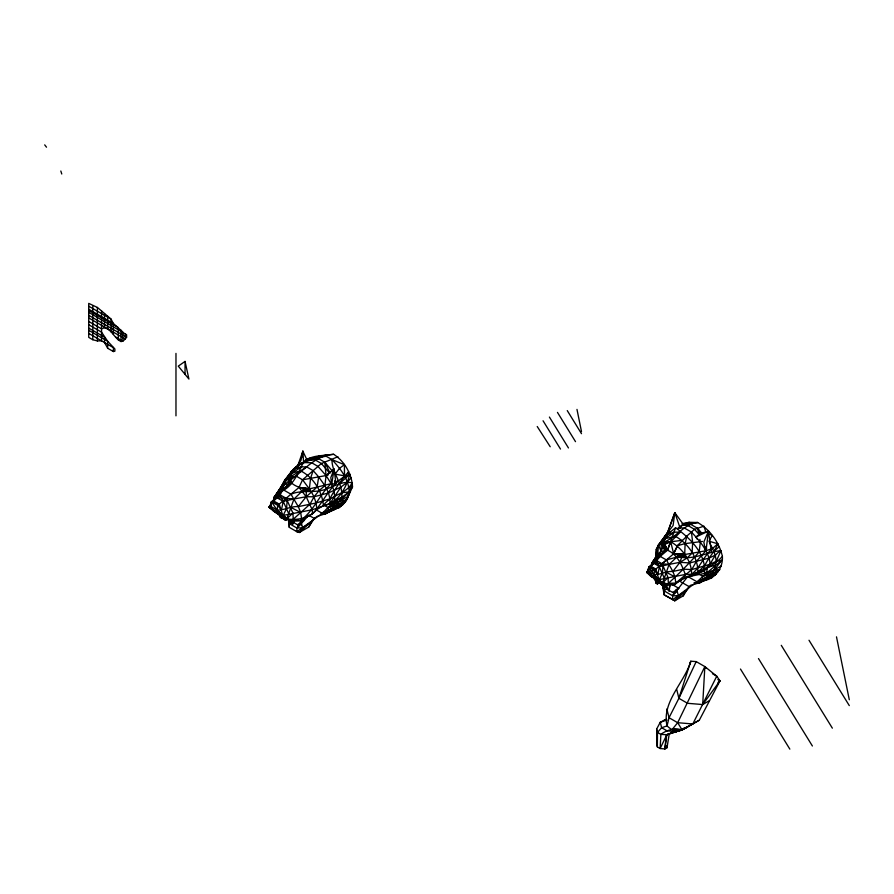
<?xml version="1.0" encoding="UTF-8"?>
<svg xmlns="http://www.w3.org/2000/svg" width="894" height="894" viewBox="0 0 894 894"><rect width="100%" height="100%" fill="white"/><g stroke="black" fill="none" stroke-linecap="round" stroke-linejoin="round"><path stroke-width="1.34" d="M660.241 556.392L650.877 566.461L655.704 561.264L661.169 551.453L661.18 543.217L668.444 531.371L658.453 544.904L656.408 549.207L655.872 557.487L653.637 562.438M712.429 673.696L716.753 676.199L692.816 723.95C681.776 730.018 677.183 735.427 667.069 725.906C661.415 702.036 684.435 682.804 690.794 661.214L696.202 661.594L704.852 666.589L716.753 676.199L719.994 680.815L699.309 720.206L682.055 729.839C674.557 727.928 667.013 729.727 660.878 734.376L660.118 748.524L666.79 734.857L669.315 733.404L667.025 747.73L664.946 748.926L660.118 748.524L657.347 746.926L657.503 732.421L656.665 729.012L660.275 722.251L666.511 719.167M650.988 566.103C653.302 557.297 664.097 552.302 663.449 542.278L669.494 530.991M658.33 579.882L657.95 582.631L657.816 579.591L656.554 578.865L656.487 583.335L658.476 582.184M300.675 463.45C289.488 470.568 284.057 484.09 279.867 495.946L272.938 500.528L269.038 507.278C277.743 514.363 288.371 523.024 300.306 520.666L312.475 513.771L312.207 509.781L306.195 496.729L306.329 491.499L305.122 488.236C299.267 488.057 293.064 485.353 289.388 480.782L289.455 477.418L295.042 468.422L301.691 462.757M689.352 586.118L683.184 595.885L674.791 600.734L664.164 594.845L664.499 583.626M651.234 566.036L651.648 563.432L657.76 554.358L658.453 544.904L663.449 542.278L664.935 544.737L664.912 550.704L653.872 563.309L648.955 566.997L646.887 572.473L650.731 576.272L662.577 583.1L667.505 585.19L674.646 584.721C689.106 572.439 709.355 571.031 722.397 556.414C719.301 542.524 709.925 529.471 697.633 522.509L689.252 522.297L683.061 523.448M706.148 668.433L704.852 666.589L702.695 704.55L687.553 703.299L678.892 698.303L676.736 689.553M664.097 583.48L662.733 586.688L664.164 594.845L674.791 600.734L678.412 595.739L676.602 589.369L672.59 595.75L672.59 599.706C686.201 590.096 698.996 578.094 715.714 574.484L702.315 580.955C714.675 579.524 723.145 568.461 722.397 556.414M684.614 577.725L691.475 576.06C692.85 562.035 682.39 548.279 670.69 541.786L663.449 542.278L667.483 550.19C677.227 554.403 681.921 564.997 685.285 574.462L684.614 577.725L675.786 583.044L674.646 584.721L662.577 583.1L653.916 574.596L648.351 571.378L648.385 569.12L650.307 565.913L655.883 569.132L659.437 581.301L662.13 582.072L669.125 591.035L670.12 584.821L669.304 587.425M292.919 521.604L292.729 524.096L286.192 517.615L285.622 520.409L287.823 519.135M273.329 511.178L279.867 513.961L276.883 513.223L272.938 509.524L270.748 506.35L270.748 503.825L289.12 483.81L289.388 480.782C303.837 470.993 314.733 455.426 333.607 454.275C344.402 461.058 351.901 474.043 352.515 486.928L346.269 500.126L344.481 502.283L322.265 513.335L296.909 531.74L289.254 527.315L288.393 519.515L289.332 521.951M289.254 527.315L289.645 519.537M664.778 748.826L666.511 734.7L682.055 729.839L699.309 720.206M706.104 549.866L708.495 531.081L700.259 533.595L695.878 537.037L697.286 539.261M664.946 748.926L666.79 734.857L681.932 729.772L686.145 727.481L683.899 728.197M677.529 528.857L680.043 527.896L683.061 524.074L674.814 512.642L673.093 525.538L667.516 532.712L670.019 531.751M273.687 501.02L274.223 497.176C282.269 486.28 287.376 473.161 298.507 464.824M276.883 513.223L269.038 507.278L270.748 506.35L271.43 501.724L272.938 500.528L279.263 504.182L283.208 516.877L285.197 517.369M273.441 500.539L274.223 497.176L293.154 469.439L301.278 466.847L306.81 466.97L313.146 470.624L318.677 476.882L317.113 487.085L306.195 496.729L298.294 506.63C290.885 505.926 284.359 510.53 277.084 510.005L270.748 506.35M271.161 503.948L269.038 507.278L283.163 515.425L312.207 509.781L329.283 504.071L330.087 503.411L329.908 498.874L328.523 492.929L324.913 485.677L326.064 475.552L334.099 469.171L331.663 484.481L335.898 483.173L334.099 469.171L326.064 475.552L302.563 479.799L296.238 476.144L287.32 478.29L284.761 479.877L280.995 487.319L274.223 497.176L273.542 501.255M659.113 582.553L657.124 583.704L657.056 580.932L656.889 582.631L655.861 582.966L656.554 578.865M653.872 578.083L648.351 571.378L648.955 566.997L653.916 574.596C660.431 575.01 666.242 570.886 672.869 571.478L679.976 562.304L682.636 554.157L673.663 553.755L654.531 570.216L648.351 571.378L646.887 572.473L653.872 578.083L655.66 578.597M273.709 500.685L280.928 491.465L289.12 483.81L288.561 481.251L289.455 477.418L306.81 466.97M663.605 583.603L661.616 584.754L661.761 581.871M655.872 557.487L656.408 549.207L661.459 540.982L669.204 531.025M657.056 580.932L656.487 583.335L657.112 581.558M301.591 457.639L302.865 451.213L306.854 459.617L295.042 468.422L284.761 479.877L284.873 484.425L276.615 494.114L275.408 498.517L273.922 500.618M721.357 565.88L714.116 570.148L706.294 573.088L691.475 576.06L703.31 571.244C704.662 560.594 714.261 553.632 717.77 543.764L708.797 541.149M333.607 454.275C322.633 456.286 305.994 454.029 301.278 466.847L292.595 472.937L287.32 478.29L289.153 479.072L289.98 478.603L290.606 479.854L289.12 483.81M334.099 469.171L330.814 477.608L331.663 484.481L326.064 475.552L317.996 466.411L311.671 462.757L303.602 462.578L302.865 451.213L300.965 460.376L298.004 465.048L311.034 459.773L318.465 458.588L324.79 462.243L332.456 471.138M690.257 585.425L700.103 582.597L711.501 573.657L714.116 570.148L716.295 561.22L720.955 550.615C706.45 552.112 692.124 561.019 677.272 556.414M705.958 532.399L703.936 526.153L694.493 529.326L686.894 536.009L685.117 543.597L684.692 554.537L682.077 557.297L676.233 557.241L666.399 559.946L662.13 563.768L653.872 563.309L655.66 562.27M661.616 584.754L661.37 581.636L662.577 583.1L669.081 564.405L680.435 553.677L684.692 554.537L705.914 550.76L712.552 548.514L717.77 543.764M351.085 477.675L347.42 482.212L340.86 487.074L328.523 492.929L314.04 496.785L306.195 496.729L293.992 499.008L286.192 498.338L279.867 494.684L270.748 503.825L271.43 501.724L277.084 510.005L286.773 518.933L293.992 499.008L305.122 488.236L309.346 488.906L331.149 483.676L334.065 490.527L334.904 500.584L322.265 513.335L316.219 509.837M681.966 523.918L697.633 522.509C683.72 524.052 676.333 537.663 663.449 542.278L664.935 544.737L664.912 550.704L657.548 557.744L656.554 561.756L655.704 561.264L652.62 564.371L651.648 563.432L657.76 554.358L661.169 551.453L667.483 550.19L675.596 527.728C688.469 537.104 701.701 549.262 704.427 565.936L697.778 572.16L691.475 576.06M661.18 543.217L664.912 550.704L663.549 545.575L664.119 543.463L663.426 544.088L661.18 543.217L665.896 538.032L674.501 532.131L680.278 532.198L670.69 541.786L667.505 550.201L660.219 556.381L653.749 560.437L652.62 564.371L657.548 557.744M663.057 582.62L667.505 585.19L668.354 583.346L675.786 583.044L691.732 569.612L696.493 561.208L705.914 550.76L706.629 548.357M690 663.795L690.794 661.214L678.892 698.303L669.025 717.703L667.069 725.906L661.627 727.716L657.503 732.421L660.878 734.376L666.511 734.7M663.482 539.563L664.208 537.238L668.444 531.371M290.74 473.686L291.433 471.507L299.3 464.813M313.146 470.624L310.609 478.156L309.346 488.906C313.738 494.963 316.632 502.137 316.755 509.681C309.324 518.263 297.59 520.476 286.773 518.933L292.886 513.044L286.192 498.338L276.883 497.679L273.486 500.852L278.906 495.399L280.928 491.465C291.522 487.297 296.462 476.39 301.278 466.847M680.043 527.896L674.814 512.642L667.516 532.712L669.572 531.327M283.208 516.877L277.084 510.005L277.755 505.378L290.952 494.192C302.653 489.286 314.967 493.723 326.802 488.873C334.959 485.911 343.207 480.693 352.202 482.838L347.788 496.516L328.333 507.703L327.886 510.966L325.874 513.603L316.219 516.71M658.275 582.061L657.503 584.33L652.821 576.708M302.865 451.213L298.004 465.048L300.026 463.651M667.516 532.712L674.814 512.642M660.353 583.424L659.85 580.765L660.61 584.162L660.856 581.346M322.265 514.151L325.874 513.603L346.269 500.126L350.448 490.996L331.495 504.596L329.283 504.071L341.832 497.042C342.983 483.475 331.875 473.094 331.942 459.572L326.209 456.264L318.599 456.186M287.186 478.838C288.46 472.267 296.283 471.775 301.691 471.417C313.783 477.921 322.242 491.801 323.393 505.468L316.755 509.681M660.577 543.206C663.795 536.836 670.131 532.232 675.596 527.728M657.124 583.704L657.816 581.96M300.172 523.817L300.999 521.794L302.641 527.739L299.345 532.478L296.909 531.74L296.909 528.03L300.999 521.794L300.999 525.549M695.878 537.037L708.495 531.081L703.835 542.021L705.277 549.911M294.517 520.386L293.601 522.521L299.345 525.84L296.909 528.03L289.254 523.605L288.393 519.515M277.185 494.147L280.995 487.319L289.388 480.782M350.448 490.996L346.269 500.126L337.474 504.529L327.886 510.966L321.281 513.033M679.574 581.111L689.632 586.922L686.29 590.588L678.412 595.739L672.59 595.75L664.164 590.889L662.733 586.688L663.851 584.274M337.898 457.504L337.898 456.756L321.393 463.517L302.563 479.799L299.021 487.42L290.952 494.192L283.968 490.158M686.894 536.009L677.451 545.686L673.663 553.755L684.692 554.537L673.663 553.755L670.69 541.786L664.153 543.518L663.449 542.278M679.406 544.211L677.451 545.686L673.64 553.744L684.692 554.537L682.636 554.157L681.206 555.766L676.233 557.241L678.166 554.716L680.435 553.677L682.077 557.297M678.892 698.303L696.202 661.594M704.852 666.589L677.674 722.71L672.511 729.057L682.055 729.839L677.674 722.71L669.025 717.703L666.857 708.964M294.472 520.42L292.729 524.096L290.438 520.062L292.304 521.146L293.266 519.235L310.073 504.104L314.04 496.785L319.247 490.426L324.913 485.677L318.677 476.882M683.184 595.885L684.916 592.23M320.98 513.983L325.874 513.603L334.2 509.513L341.832 497.042M648.821 569.489L646.887 572.473L659.314 579.647L662.432 573.132L662.968 565.466L662.13 563.768L656.554 560.549L664.477 578.53L685.285 574.462L691.61 574.261C700.494 567.243 703.768 555.755 712.552 548.514L709.423 542.379M283.163 515.425L286.605 508.429L287.153 500.159L286.192 499.601L286.192 498.338M349.029 494.527L346.269 500.126L339.854 501.199L331.495 504.596M665.069 537.205L666.22 534.858M659.85 583.134L659.336 580.474M697.454 582.933L700.103 582.597L707.903 578.91L709.423 575.982L719.692 569.702L714.116 570.148L702.807 576.351L697.108 581.86L687.799 576.485L672.59 595.75M352.202 482.838C345.989 494.427 330.646 494.918 323.393 505.468C338.345 502.931 346.38 487.632 349.755 474.211L347.699 473.027M296.07 530.589L299.345 532.478L308.676 527.091L311.883 521.09M661.627 541.932L666.008 535.003L674.501 532.131M720.955 550.615C712.25 554.995 711.702 566.394 703.31 571.244L697.778 572.16C698.426 557.811 687.821 543.25 675.596 536.411L663.616 538.959L658.453 544.904L661.169 551.453M288.773 476.301L291.433 471.507L299.267 465.014M308.676 527.091L314.822 517.615M661.37 584.017L660.856 583.715M327.919 455.191L327.126 454.722L326.209 456.264L308.24 458.656L306.083 460.019L306.854 459.617M655.861 582.966L656.911 581.201M329.115 511.513L342.659 504.674L348.045 497.053C344.168 507.144 334.2 509.457 325.461 513.435L330.188 510.932M280.448 514.296L279.867 517.078L279.867 515M280.448 516.162L281.018 517.749L281.599 514.955M284.37 517.134L282.169 518.408L282.169 515.29L282.75 515.626L282.169 518.408L281.599 516.833M282.75 517.492L284.471 519.738L285.041 516.944M293.254 492.862L290.952 494.192L298.294 506.63L315.951 503.02L329.908 498.874C334.725 488.973 341.385 479.922 348.615 471.697M709.501 540.043L712.306 535.595L709.914 534.221M340.86 487.074L330.087 503.411M659.336 582.843L658.833 580.172M653.749 560.437L657.76 554.358L656.408 549.207M646.887 572.473L649.547 568.461M344.481 502.283L348.045 497.053M269.038 507.278L271.262 504.071M352.515 486.928L349.107 491.856L339.854 501.199M312.475 513.771C325.014 500.886 331.775 480.458 349.755 474.211L339.642 483.632M332.814 509.647L342.659 504.674L346.559 499.534M88.73 312.297L126.613 334.702L126.613 337.194L125.272 339.038L122.858 341.162L121.025 341.553C114.376 338.468 111.974 329.528 104.52 327.718L101.547 328.858L88.73 321.46M717.837 679.563L719.994 680.815L702.695 704.55L709.177 700.795M331.149 483.676C319.18 494.907 313.816 511.044 300.306 520.666L293.266 519.235L292.886 513.044M311.481 492.236L307.312 488.616L305.122 488.236L301.948 491.219L307.312 488.616L309.346 488.906L306.329 491.499M714.116 570.148L721.704 560.303L716.295 561.22L710.182 564.215L691.732 569.612L683.396 569.165L672.869 571.478L666.399 559.946L660.219 556.381M658.833 582.553L658.33 582.251M655.391 578.34L650.731 576.272L651.167 575.747M299.345 532.478L314.543 518.587L308.676 515.201L300.898 524.063M278.906 495.399L276.883 497.679L283.208 501.322L288.941 514.206M344.067 502.719L339.485 507.602L332.546 509.692M662.577 583.1L668.019 577.468L662.13 563.768L669.081 564.405L679.976 562.304L689.687 562.941L709.121 558.124L715.222 555.096L712.552 548.514M679.976 562.304L686.961 558.102L692.057 553.129L692.671 542.624L691.442 532.086L684.48 528.075L678.133 527.818M699.857 539.417L700.315 541.987L699.197 551.922C689.576 563.008 679.284 573.445 668.354 583.346L668.019 577.468M664.164 590.889L666.365 588.788L665.281 584.955M664.153 543.518L667.483 550.19L664.935 544.737L662.856 546.2L665.941 550.19M703.556 570.171L710.182 564.215C708.953 551.363 699.879 541.105 691.442 532.086M289.254 523.605L291.69 521.425M721.704 560.303L702.807 576.351L702.315 579.815L700.103 582.597L694.068 582.709M713.881 551.397L719.245 546.659M674.791 600.734L686.29 590.588M718.005 682.547L719.994 680.815M306.541 460.108L308.24 458.656L313.638 458.019M185.047 361.422L178.275 366.127L188.925 379.056L185.047 361.422L185.047 374.34M719.692 569.702L711.501 573.657L702.315 579.815L698.315 580.921M297.434 524.733L304.016 520.52L301.826 519.258M311.492 522.085L302.641 527.739L296.909 528.03M672.679 592.431L678.982 588.42L671.763 584.251M276.615 494.114L280.928 491.465M285.197 500.182L283.208 501.322L281.454 510.005L277.755 505.378L271.43 501.724L279.263 504.182M666.376 559.935L668.477 558.75M661.236 565.489L659.437 566.528L657.816 574.574L650.307 565.913M661.761 583.983L662.13 585.045L665.102 583.324M665.706 720.396L660.275 722.251L661.627 727.716L667.025 730.834L676.479 731.605L679.518 729.85M702.315 580.955L707.903 578.91L715.714 574.484M701.444 581.29L698.281 582.933L701.309 581.446M709.423 575.982L717.726 571.97M664.723 544.379L670.69 541.786L682.346 540.311M676.479 731.605L686.145 727.481M289.98 478.603L296.238 476.144M334.792 482.313L338.424 480.95M670.567 732.946L679.284 729.727M337.474 504.529L328.333 507.703L323.628 504.987M679.351 526.432L683.094 525.136L690.593 524.275L697.555 528.287L701.879 533.237M685.977 523.415L689.252 522.297M329.014 511.234L334.2 509.513M715.189 565.109L707.679 567.511L706.294 573.088L703.31 571.244M711.501 573.657L702.807 576.351L699.309 574.328M328.299 474.882L326.064 475.552L324.79 462.243L329.964 473.015M703.969 580.094L707.903 578.91M335.585 506.742L342.659 504.674M705.869 579.301L712.227 577.546M677.451 545.686L685.117 543.597L702.438 541.451M88.73 328.076L104.52 337.194L104.52 342.525L107.66 348.247L113.382 351.554L114.879 351.152L114.879 348.962L107.66 341.24L101.547 332.143L88.73 324.734M320.376 456.376L327.126 454.722M659.314 579.647L664.477 578.53M669.081 564.405L659.437 566.528L653.872 563.309M293.992 499.008L283.208 501.322L279.867 494.684M284.873 484.425L292.036 483.386L290.606 479.854M341.832 492.795L349.107 491.856C348.872 479.028 340.245 468.512 331.942 459.572L344.38 464.69L344.525 475.854L335.015 474.111L339.552 468.288L344.38 464.69L343.587 464.232M682.725 524.879L690.593 524.275L683.094 524.186M305.916 459.997L315.068 459.862L321.393 463.517L329.629 473.105M97.379 340.927L101.547 340.804L101.547 310.956L97.379 307.447L88.73 303.379L88.73 337.373L92.808 339.731L97.379 340.927L97.379 307.447M318.465 458.588L308.24 458.656L311.034 459.773M683.094 525.136L687.542 525.303L694.493 529.326L698.94 534.277L697.555 528.287L700.74 534.031M664.331 719.916L667.025 720.139M677.674 722.71L692.816 723.95M308.128 490.035L310.419 490.571M303.222 489.543L305.513 490.091M682.636 554.157L683.497 555.677L685.821 556.314M655.883 569.132L648.955 566.997L654.531 570.216L653.916 574.596L659.437 581.301M678.166 554.716L681.206 555.766M290.651 507.311L300.686 512.452L301.613 518.956M666.052 572.126L674.981 576.898L675.786 583.044M666.365 588.788L674.791 593.65L676.602 589.369L676.602 592.029M88.73 306.195L111.001 319.057L113.382 323.483L122.858 331.998L122.858 341.162L115.628 336.993M88.73 309.246L113.382 323.483L113.382 334.479M88.73 310.486L118.321 327.573L118.321 339.999M88.73 315.325L126.613 337.194M88.73 317.94L125.272 339.038L125.272 333.741M88.73 330.311L107.66 341.24L107.66 348.247M88.73 333.406L113.382 347.643L113.382 351.554M683.497 555.677L686.961 558.102M101.547 310.956L111.001 319.057L111.001 331.83M275.631 511.513L282.158 517.995M663.549 545.575L665.091 547.162M274.223 497.176L275.408 498.517M662.32 542.747L663.426 544.088M44.7 144.873L46.51 147.197M306.195 496.729L299.021 487.42L309.346 488.906L302.563 479.799M537.227 426.516L550.212 446.743M288.382 477.854L289.153 479.072M809.003 640.249L849.3 705.612M781.278 645.323L832.359 728.163M758.481 658.554L812.389 745.998M740.478 669.036L789.849 749.127M567.265 410.592L581.502 433.691M557.465 412.391L575.512 441.658M549.408 417.062L568.461 447.961M543.049 420.772L560.493 449.067M334.501 480.793L335.898 483.173M665.862 584.229L669.125 591.035M287.32 478.29L288.561 481.251M298.294 506.63L300.686 512.452M662.733 586.688L663.639 588.99M672.869 571.478L674.981 576.898M285.041 518.822L285.622 520.409L285.622 517.28M60.826 171.011L61.764 174.006M650.094 574.004L650.731 576.272M666.555 745.864L667.025 747.73M657.347 746.926L656.665 744.143L656.665 729.012M836.493 636.841L849.3 699.745M576.976 409.396L581.502 431.612M715.222 555.096L716.295 561.22M708.495 531.081L711.345 551.564M705.4 547.061L705.914 550.76M656.665 555.967L656.531 554.023L656.542 557.767M662.13 582.072L662.13 585.045M284.471 517.66L284.471 519.738M283.32 515.95L283.32 519.079M281.018 514.62L281.018 517.749M175.973 353.387L175.973 415.844M121.025 330.199L121.025 341.553M107.66 316.197L107.66 328.869M104.52 313.503L104.52 327.718M92.808 305.748L92.808 339.731"/></g></svg>
